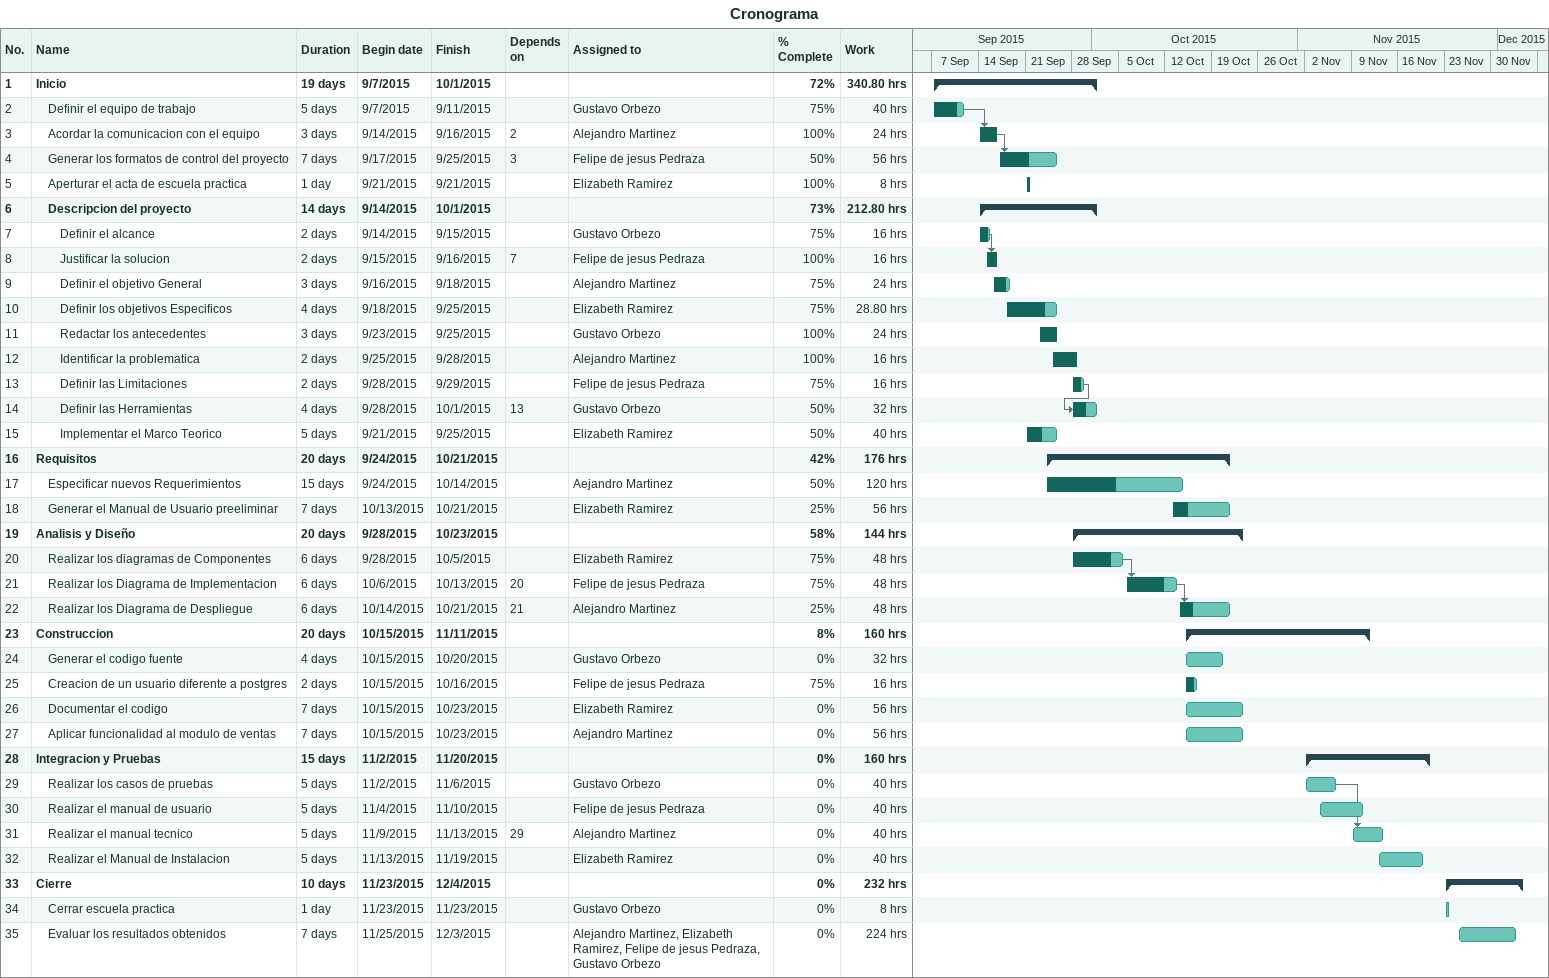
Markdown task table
Cronograma

| ID | Level | Task | Duration | Start | Finish | Predecessors | Resources | % complete | Work (h) |
|---|---|---|---|---|---|---|---|---|---|
| 1 | 1 | **Inicio** | 19d | 2015-09-07 | 2015-10-01 |  |  | 72 | 340.80 |
| 2 | 2 | Definir el equipo de trabajo | 5d | 2015-09-07 | 2015-09-11 |  | Gustavo Orbezo | 75 | 40 |
| 3 | 2 | Acordar la comunicacion con el equipo | 3d | 2015-09-14 | 2015-09-16 | 2 | Alejandro Martinez | 100 | 24 |
| 4 | 2 | Generar los formatos de control del proyecto | 7d | 2015-09-17 | 2015-09-25 | 3 | Felipe de jesus Pedraza | 50 | 56 |
| 5 | 2 | Aperturar el acta de escuela practica | 1d | 2015-09-21 | 2015-09-21 |  | Elizabeth Ramirez | 100 | 8 |
| 6 | 2 | **Descripcion del proyecto** | 14d | 2015-09-14 | 2015-10-01 |  |  | 73 | 212.80 |
| 7 | 3 | Definir el alcance | 2d | 2015-09-14 | 2015-09-15 |  | Gustavo Orbezo | 75 | 16 |
| 8 | 3 | Justificar la solucion | 2d | 2015-09-15 | 2015-09-16 | 7 | Felipe de jesus Pedraza | 100 | 16 |
| 9 | 3 | Definir el objetivo General | 3d | 2015-09-16 | 2015-09-18 |  | Alejandro Martinez | 75 | 24 |
| 10 | 3 | Definir los objetivos Especificos | 4d | 2015-09-18 | 2015-09-25 |  | Elizabeth Ramirez | 75 | 28.80 |
| 11 | 3 | Redactar los antecedentes | 3d | 2015-09-23 | 2015-09-25 |  | Gustavo Orbezo | 100 | 24 |
| 12 | 3 | Identificar la problematica | 2d | 2015-09-25 | 2015-09-28 |  | Alejandro Martinez | 100 | 16 |
| 13 | 3 | Definir las Limitaciones | 2d | 2015-09-28 | 2015-09-29 |  | Felipe de jesus Pedraza | 75 | 16 |
| 14 | 3 | Definir las Herramientas | 4d | 2015-09-28 | 2015-10-01 | 13 | Gustavo Orbezo | 50 | 32 |
| 15 | 3 | Implementar el Marco Teorico | 5d | 2015-09-21 | 2015-09-25 |  | Elizabeth Ramirez | 50 | 40 |
| 16 | 1 | **Requisitos** | 20d | 2015-09-24 | 2015-10-21 |  |  | 42 | 176 |
| 17 | 2 | Especificar nuevos Requerimientos | 15d | 2015-09-24 | 2015-10-14 |  | Aejandro Martinez | 50 | 120 |
| 18 | 2 | Generar el Manual de Usuario preeliminar | 7d | 2015-10-13 | 2015-10-21 |  | Elizabeth Ramirez | 25 | 56 |
| 19 | 1 | **Analisis y Diseño** | 20d | 2015-09-28 | 2015-10-23 |  |  | 58 | 144 |
| 20 | 2 | Realizar los diagramas de Componentes | 6d | 2015-09-28 | 2015-10-05 |  | Elizabeth Ramirez | 75 | 48 |
| 21 | 2 | Realizar los Diagrama de Implementacion | 6d | 2015-10-06 | 2015-10-13 | 20 | Felipe de jesus Pedraza | 75 | 48 |
| 22 | 2 | Realizar los Diagrama de Despliegue | 6d | 2015-10-14 | 2015-10-21 | 21 | Alejandro Martinez | 25 | 48 |
| 23 | 1 | **Construccion** | 20d | 2015-10-15 | 2015-11-11 |  |  | 8 | 160 |
| 24 | 2 | Generar el codigo fuente | 4d | 2015-10-15 | 2015-10-20 |  | Gustavo Orbezo | 0 | 32 |
| 25 | 2 | Creacion de un usuario diferente a postgres | 2d | 2015-10-15 | 2015-10-16 |  | Felipe de jesus Pedraza | 75 | 16 |
| 26 | 2 | Documentar el codigo | 7d | 2015-10-15 | 2015-10-23 |  | Elizabeth Ramirez | 0 | 56 |
| 27 | 2 | Aplicar funcionalidad al modulo de ventas | 7d | 2015-10-15 | 2015-10-23 |  | Aejandro Martinez | 0 | 56 |
| 28 | 1 | **Integracion y Pruebas** | 15d | 2015-11-02 | 2015-11-20 |  |  | 0 | 160 |
| 29 | 2 | Realizar los casos de pruebas | 5d | 2015-11-02 | 2015-11-06 |  | Gustavo Orbezo | 0 | 40 |
| 30 | 2 | Realizar el manual de usuario | 5d | 2015-11-04 | 2015-11-10 |  | Felipe de jesus Pedraza | 0 | 40 |
| 31 | 2 | Realizar el manual tecnico | 5d | 2015-11-09 | 2015-11-13 | 29 | Alejandro Martinez | 0 | 40 |
| 32 | 2 | Realizar el Manual de Instalacion | 5d | 2015-11-13 | 2015-11-19 |  | Elizabeth Ramirez | 0 | 40 |
| 33 | 1 | **Cierre** | 10d | 2015-11-23 | 2015-12-04 |  |  | 0 | 232 |
| 34 | 2 | Cerrar escuela practica | 1d | 2015-11-23 | 2015-11-23 |  | Gustavo Orbezo | 0 | 8 |
| 35 | 2 | Evaluar los resultados obtenidos | 7d | 2015-11-25 | 2015-12-03 |  | Alejandro Martinez, Elizabeth Ramirez, Felipe de jesus Pedraza, Gustavo Orbezo | 0 | 224 |
